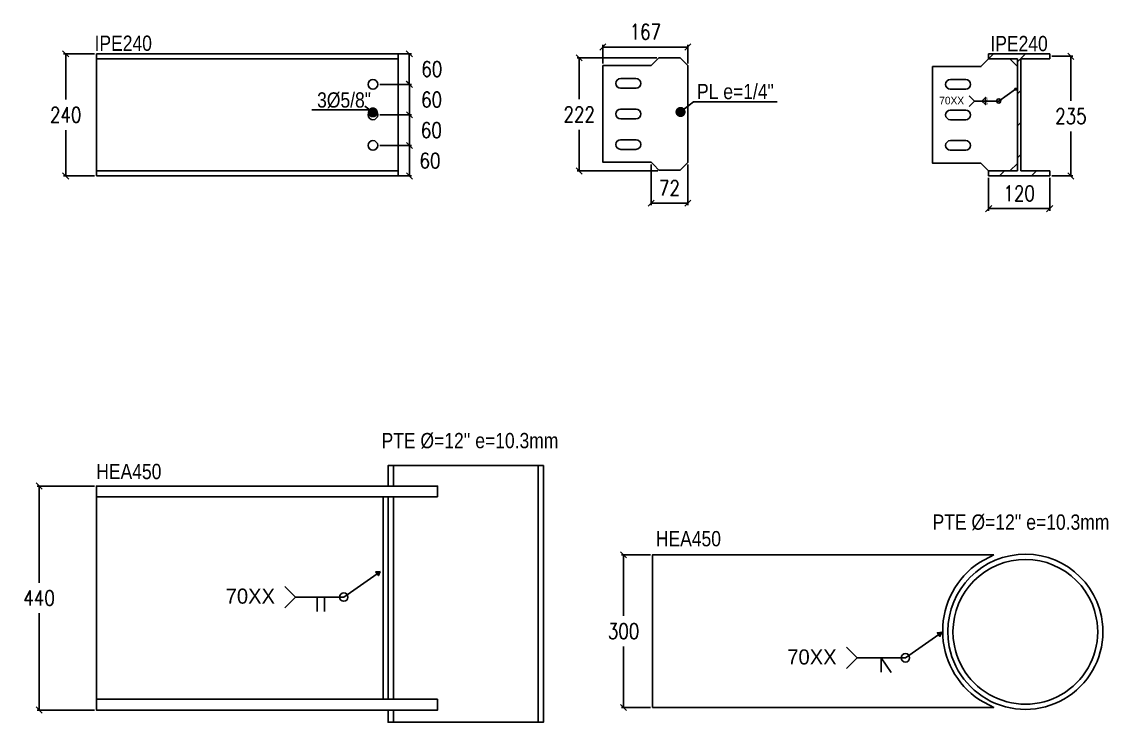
# Model space of a CAD drawing. Header units: millimetres. Extents: x -999 to 93225, y -17477 to 29086.
# Drawn here: x 17444 to 19580, y -10491 to -9115 of the extents above; entities that cross this region are included whole.
import ezdxf
from ezdxf.enums import TextEntityAlignment as Align

# ---------------------------------------------------------------- set-up
doc = ezdxf.new("R2010")
doc.units = ezdxf.units.MM
doc.header["$LTSCALE"] = 0.4
doc.layers.get('0').update_dxf_attribs({"color": 255})
for name, color, linetype in [('COTAS', 8, 'Continuous'), ('P-PLATINA', 6, 'Continuous'), ('perforaciones', 1, 'Continuous'), ('TITULO', 3, 'Continuous')]:
    doc.layers.add(name, color=color, linetype=linetype)
doc.styles.add('Arial Narrow', font='', dxfattribs={"height": 0.2})
doc.styles.add('CNI_COTAS', font='romans.shx', dxfattribs={"width": 0.8})
doc.styles.add('ROMANS', font='DINGRAFO.SHX')
doc.styles.get('Arial Narrow').set_extended_font_data('Arial Narrow')
doc.dimstyles.new('1.1', dxfattribs={"dimscale": 0, "dimtxt": 15, "dimasz": 20, "dimexe": 2, "dimexo": 2, "dimgap": 7, "dimtad": 1, "dimdec": 0, "dimzin": 4, "dimdsep": 46, "dimtxsty": 'CNI_COTAS', "dimblk": 'DOTSMALL', "dimcen": 0, "dimclrd": 256, "dimclrt": 3, "dimadec": 0, "dimazin": 0, "dimtfac": 1, "dimtdec": 0, "dimtmove": 2, "dimatfit": 0, "dimldrblk": 'DOT', "dimfxl": 0.05, "dimtolj": 1, "dimtzin": 0, "dimarcsym": 1})
doc.dimstyles.new('1.4', dxfattribs={"dimscale": 0, "dimtxt": 30, "dimasz": 12, "dimexe": 4, "dimexo": 4, "dimgap": 15, "dimtad": 1, "dimdec": 0, "dimzin": 4, "dimdsep": 46, "dimtxsty": 'CNI_COTAS', "dimblk": 'OBLIQUE', "dimcen": -0.09, "dimclrd": 256, "dimclrt": 3, "dimadec": 0, "dimazin": 0, "dimtfac": 1, "dimtdec": 0, "dimtmove": 2, "dimatfit": 0, "dimldrblk": 'DOT', "dimfxl": 0.05, "dimtolj": 1, "dimtzin": 0, "dimarcsym": 0})

# ---------------------------------------------------------------- blocks, each defined once
blk = doc.blocks.new('_Oblique')
at = {"color": 0, "linetype": 'ByBlock', "lineweight": -2}
blk.add_line((-0.5, -0.5), (0.5, 0.5), dxfattribs=at)
blk = doc.blocks.new('*D576')
at = {"layer": 'COTAS', "color": 0, "lineweight": -2, "transparency": 16777216}
for p, q in [((17587.2, -9177.7), (17526.7, -9177.7)), ((17587.2, -9417.7), (17526.7, -9417.7))]:
    blk.add_line(p, q, dxfattribs=at)
at = {"layer": 'COTAS', "lineweight": -2, "transparency": 16777216}
for p, q in [((17530.7, -9177.7), (17530.7, -9267.7)), ((17530.7, -9417.7), (17530.7, -9327.7))]:
    blk.add_line(p, q, dxfattribs=at)
at = {"layer": 'Defpoints', "color": 0, "transparency": 16777216}
for p in [(17530.7, -9177.7), (17591.2, -9177.7), (17591.2, -9417.7)]:
    blk.add_point(p, dxfattribs=at)
at = {"layer": 'COTAS', "lineweight": -2, "transparency": 16777216, "xscale": 12, "yscale": 12, "zscale": 12}
for p, rotation in [((17530.7, -9177.7), 90), ((17530.7, -9417.7), 270)]:
    blk.add_blockref('_Oblique', p, dxfattribs=dict(at, rotation=rotation))
at = {"layer": 'COTAS', "color": 3, "transparency": 16777216, "insert": (17530.7, -9297.7), "char_height": 30, "attachment_point": 5, "rotation": 0.01, "style": 'CNI_COTAS'}
blk.add_mtext('\\A1;240', dxfattribs=at)
blk = doc.blocks.new('_Dot')
at = {"color": 0, "linetype": 'ByBlock', "lineweight": -2}
blk.add_line((-0.5, 0), (-1, 0), dxfattribs=at)
at = {"color": 0, "linetype": 'ByBlock', "const_width": 0.5}
blk.add_lwpolyline([(-0.25, 0, 1), (0.25, 0, 1)], format="xyb", close=True, dxfattribs=at)
blk = doc.blocks.new('*D577')
at = {"layer": 'COTAS', "color": 0, "lineweight": -2, "transparency": 16777216}
for p, q in [((18692.4, -9185.7), (18535.9, -9185.7)), ((18694.2, -9407.9), (18535.9, -9407.9))]:
    blk.add_line(p, q, dxfattribs=at)
at = {"layer": 'COTAS', "lineweight": -2, "transparency": 16777216}
for p, q in [((18539.9, -9185.7), (18539.9, -9266.8)), ((18539.9, -9407.9), (18539.9, -9326.8))]:
    blk.add_line(p, q, dxfattribs=at)
at = {"layer": 'Defpoints', "color": 0, "transparency": 16777216}
for p in [(18696.4, -9185.7), (18539.9, -9407.9), (18698.2, -9407.9)]:
    blk.add_point(p, dxfattribs=at)
at = {"layer": 'COTAS', "lineweight": -2, "transparency": 16777216, "xscale": 12, "yscale": 12, "zscale": 12}
for p, rotation in [((18539.9, -9185.7), 90), ((18539.9, -9407.9), 270)]:
    blk.add_blockref('_Oblique', p, dxfattribs=dict(at, rotation=rotation))
at = {"layer": 'COTAS', "color": 3, "transparency": 16777216, "insert": (18539.9, -9296.8), "char_height": 30, "attachment_point": 5, "rotation": 0.01, "style": 'CNI_COTAS'}
blk.add_mtext('\\A1;222', dxfattribs=at)
blk = doc.blocks.new('*D574')
at = {"layer": 'COTAS', "color": 0, "lineweight": -2, "transparency": 16777216}
for p, q in [((19344.5, -9421.7), (19344.5, -9485.9)), ((19464.5, -9421.7), (19464.5, -9485.9))]:
    blk.add_line(p, q, dxfattribs=at)
at = {"layer": 'COTAS', "lineweight": -2, "transparency": 16777216}
blk.add_line((19344.5, -9481.9), (19464.5, -9481.9), dxfattribs=at)
at = {"layer": 'Defpoints', "color": 0, "transparency": 16777216}
for p in [(19344.5, -9417.7), (19464.5, -9417.7), (19464.5, -9481.9)]:
    blk.add_point(p, dxfattribs=at)
at = {"layer": 'COTAS', "lineweight": -2, "transparency": 16777216, "xscale": 12, "yscale": 12, "zscale": 12, "rotation": 180}
blk.add_blockref('_Oblique', (19344.5, -9481.9), dxfattribs=at)
at = {"layer": 'COTAS', "lineweight": -2, "transparency": 16777216, "xscale": 12, "yscale": 12, "zscale": 12}
blk.add_blockref('_Oblique', (19464.5, -9481.9), dxfattribs=at)
at = {"layer": 'COTAS', "color": 3, "transparency": 16777216, "insert": (19404.5, -9451.9), "char_height": 30, "attachment_point": 5, "style": 'CNI_COTAS'}
blk.add_mtext('\\A1;120', dxfattribs=at)
blk = doc.blocks.new('*D578')
at = {"layer": 'COTAS', "color": 0, "lineweight": -2, "transparency": 16777216}
for p, q in [((19468.5, -9182.6), (19510.2, -9182.6)), ((19468.5, -9417.7), (19510.2, -9417.7))]:
    blk.add_line(p, q, dxfattribs=at)
at = {"layer": 'COTAS', "lineweight": -2, "transparency": 16777216}
for p, q in [((19506.2, -9182.6), (19506.2, -9270.2)), ((19506.2, -9417.7), (19506.2, -9330.2))]:
    blk.add_line(p, q, dxfattribs=at)
at = {"layer": 'Defpoints', "color": 0, "transparency": 16777216}
for p in [(19464.5, -9182.6), (19506.2, -9182.6), (19464.5, -9417.7)]:
    blk.add_point(p, dxfattribs=at)
at = {"layer": 'COTAS', "lineweight": -2, "transparency": 16777216, "xscale": 12, "yscale": 12, "zscale": 12}
for p, rotation in [((19506.2, -9182.6), 90), ((19506.2, -9417.7), 270)]:
    blk.add_blockref('_Oblique', p, dxfattribs=dict(at, rotation=rotation))
at = {"layer": 'COTAS', "color": 3, "transparency": 16777216, "insert": (19506.2, -9300.2), "char_height": 30, "attachment_point": 5, "rotation": 0.01, "style": 'CNI_COTAS'}
blk.add_mtext('\\A1;235', dxfattribs=at)
blk = doc.blocks.new('_DotSmall')
at = {"color": 0, "linetype": 'ByBlock', "const_width": 0.5}
blk.add_lwpolyline([(-0.0625, 0, 1), (0.0625, 0, 1)], format="xyb", close=True, dxfattribs=at)
blk = doc.blocks.new('*D579')
at = {"layer": 'COTAS', "color": 0, "lineweight": -2, "transparency": 16777216}
for p, q in [((18586.4, -9196.9), (18586.4, -9160.4)), ((18753.3, -9196.7), (18753.3, -9160.4))]:
    blk.add_line(p, q, dxfattribs=at)
at = {"layer": 'COTAS', "lineweight": -2, "transparency": 16777216}
blk.add_line((18586.4, -9164.4), (18753.3, -9164.4), dxfattribs=at)
at = {"layer": 'Defpoints', "color": 0, "transparency": 16777216}
for p in [(18753.3, -9164.4), (18586.4, -9200.9), (18753.3, -9200.7)]:
    blk.add_point(p, dxfattribs=at)
at = {"layer": 'COTAS', "lineweight": -2, "transparency": 16777216, "xscale": 12, "yscale": 12, "zscale": 12, "rotation": 180}
blk.add_blockref('_Oblique', (18586.4, -9164.4), dxfattribs=at)
at = {"layer": 'COTAS', "lineweight": -2, "transparency": 16777216, "xscale": 12, "yscale": 12, "zscale": 12}
blk.add_blockref('_Oblique', (18753.3, -9164.4), dxfattribs=at)
at = {"layer": 'COTAS', "color": 3, "transparency": 16777216, "insert": (18669.8, -9134.4), "char_height": 30, "attachment_point": 5, "style": 'CNI_COTAS'}
blk.add_mtext('\\A1;167', dxfattribs=at)
blk = doc.blocks.new('*D575')
at = {"layer": 'COTAS', "color": 0, "lineweight": -2, "transparency": 16777216}
for p, q in [((18681.2, -9394.9), (18681.2, -9475.3)), ((18753.3, -9395.1), (18753.3, -9475.3))]:
    blk.add_line(p, q, dxfattribs=at)
at = {"layer": 'COTAS', "lineweight": -2, "transparency": 16777216}
blk.add_line((18681.2, -9471.3), (18753.3, -9471.3), dxfattribs=at)
at = {"layer": 'Defpoints', "color": 0, "transparency": 16777216}
for p in [(18681.2, -9390.9), (18753.3, -9391.1), (18753.3, -9471.3)]:
    blk.add_point(p, dxfattribs=at)
at = {"layer": 'COTAS', "lineweight": -2, "transparency": 16777216, "xscale": 12, "yscale": 12, "zscale": 12, "rotation": 180}
blk.add_blockref('_Oblique', (18681.2, -9471.3), dxfattribs=at)
at = {"layer": 'COTAS', "lineweight": -2, "transparency": 16777216, "xscale": 12, "yscale": 12, "zscale": 12}
blk.add_blockref('_Oblique', (18753.3, -9471.3), dxfattribs=at)
at = {"layer": 'COTAS', "color": 3, "transparency": 16777216, "insert": (18717.2, -9441.3), "char_height": 30, "attachment_point": 5, "style": 'CNI_COTAS'}
blk.add_mtext('\\A1;72', dxfattribs=at)
blk = doc.blocks.new('SOLDADURA FILETE ALREDEDOR')
h = blk.add_hatch(color=256)
h.dxf.hatch_style = 1
h.paths.add_polyline_path([(5063.7, 3679), (5060.1, 3684.2), (5066.4, 3684.8)])
for p, q in [((5061.9, 3681.6), (5015.5, 3649.2)), ((5015.5, 3649.2), (4948.3, 3649.2))]:
    blk.add_line(p, q)
for points in [[(5066.4, 3684.8), (5063.7, 3679), (5060.1, 3684.2)], [(4978.7, 3649.2), (4978.7, 3659.2), (4968.7, 3649.2), (4978.7, 3639.2)]]:
    blk.add_lwpolyline(points, close=True)
blk.add_lwpolyline([(4933.5, 3634.4), (4948.3, 3649.2), (4933.5, 3664)])
blk.add_circle((5015.5, 3649.2), 5.81)
at = {"layer": 'TITULO', "style": 'ROMANS'}
for s, height, p in [('70XX', 21, (4851, 3640)), ('6', 7.5, (4979.7, 3650.9)), ('6', 7.5, (4979.7, 3639.3))]:
    blk.add_text(s, height=height, dxfattribs=at).set_placement(p)
blk = doc.blocks.new('*D782')
at = {"layer": 'COTAS', "color": 0, "lineweight": -2, "transparency": 16777216}
for p, q in [((18147.9, -9237.7), (18210.5, -9237.7)), ((18147.9, -9297.7), (18210.5, -9297.7))]:
    blk.add_line(p, q, dxfattribs=at)
at = {"layer": 'COTAS', "lineweight": -2, "transparency": 16777216}
blk.add_line((18206.5, -9237.7), (18206.5, -9297.7), dxfattribs=at)
at = {"layer": 'Defpoints', "color": 0, "transparency": 16777216}
for p in [(18143.9, -9237.7), (18143.9, -9297.7), (18206.5, -9297.7)]:
    blk.add_point(p, dxfattribs=at)
at = {"layer": 'COTAS', "lineweight": -2, "transparency": 16777216, "xscale": 12, "yscale": 12, "zscale": 12}
for p, rotation in [((18206.5, -9237.7), 90), ((18206.5, -9297.7), 270)]:
    blk.add_blockref('_Oblique', p, dxfattribs=dict(at, rotation=rotation))
at = {"layer": 'COTAS', "color": 3, "transparency": 16777216, "insert": (18249.8, -9267.7), "char_height": 30, "attachment_point": 5, "rotation": 0.01, "style": 'CNI_COTAS'}
blk.add_mtext('\\A1;60', dxfattribs=at)
blk = doc.blocks.new('*D783')
at = {"layer": 'COTAS', "color": 0, "lineweight": -2, "transparency": 16777216}
for p, q in [((18147.9, -9297.7), (18210.5, -9297.7)), ((18147.9, -9357.7), (18210.5, -9357.7))]:
    blk.add_line(p, q, dxfattribs=at)
at = {"layer": 'COTAS', "lineweight": -2, "transparency": 16777216}
blk.add_line((18206.5, -9297.7), (18206.5, -9357.7), dxfattribs=at)
at = {"layer": 'Defpoints', "color": 0, "transparency": 16777216}
for p in [(18143.9, -9297.7), (18143.9, -9357.7), (18206.5, -9357.7)]:
    blk.add_point(p, dxfattribs=at)
at = {"layer": 'COTAS', "lineweight": -2, "transparency": 16777216, "xscale": 12, "yscale": 12, "zscale": 12}
for p, rotation in [((18206.5, -9297.7), 90), ((18206.5, -9357.7), 270)]:
    blk.add_blockref('_Oblique', p, dxfattribs=dict(at, rotation=rotation))
at = {"layer": 'COTAS', "color": 3, "transparency": 16777216, "insert": (18249.3, -9327.7), "char_height": 30, "attachment_point": 5, "rotation": 0.01, "style": 'CNI_COTAS'}
blk.add_mtext('\\A1;60', dxfattribs=at)
blk = doc.blocks.new('*D784')
at = {"layer": 'COTAS', "color": 0, "lineweight": -2, "transparency": 16777216}
for p, q in [((18147.9, -9357.7), (18210.4, -9357.7)), ((18147.9, -9417.7), (18210.4, -9417.7))]:
    blk.add_line(p, q, dxfattribs=at)
at = {"layer": 'COTAS', "lineweight": -2, "transparency": 16777216}
blk.add_line((18206.4, -9357.7), (18206.4, -9417.7), dxfattribs=at)
at = {"layer": 'Defpoints', "color": 0, "transparency": 16777216}
for p in [(18143.9, -9357.7), (18143.9, -9417.7), (18206.4, -9417.7)]:
    blk.add_point(p, dxfattribs=at)
at = {"layer": 'COTAS', "lineweight": -2, "transparency": 16777216, "xscale": 12, "yscale": 12, "zscale": 12}
for p, rotation in [((18206.4, -9357.7), 90), ((18206.4, -9417.7), 270)]:
    blk.add_blockref('_Oblique', p, dxfattribs=dict(at, rotation=rotation))
at = {"layer": 'COTAS', "color": 3, "transparency": 16777216, "insert": (18246.6, -9387.7), "char_height": 30, "attachment_point": 5, "rotation": 0.01, "style": 'CNI_COTAS'}
blk.add_mtext('\\A1;60', dxfattribs=at)
blk = doc.blocks.new('*D785')
at = {"layer": 'COTAS', "color": 0, "lineweight": -2, "transparency": 16777216}
for p, q in [((18147.9, -9177.7), (18210, -9177.7)), ((18147.9, -9237.7), (18210, -9237.7))]:
    blk.add_line(p, q, dxfattribs=at)
at = {"layer": 'COTAS', "lineweight": -2, "transparency": 16777216}
blk.add_line((18206, -9237.7), (18206, -9177.7), dxfattribs=at)
at = {"layer": 'Defpoints', "color": 0, "transparency": 16777216}
for p in [(18143.9, -9177.7), (18206, -9177.7), (18143.9, -9237.7)]:
    blk.add_point(p, dxfattribs=at)
at = {"layer": 'COTAS', "lineweight": -2, "transparency": 16777216, "xscale": 12, "yscale": 12, "zscale": 12}
for p, rotation in [((18206, -9177.7), 90), ((18206, -9237.7), 270)]:
    blk.add_blockref('_Oblique', p, dxfattribs=dict(at, rotation=rotation))
at = {"layer": 'COTAS', "color": 3, "transparency": 16777216, "insert": (18250.2, -9207.7), "char_height": 30, "attachment_point": 5, "rotation": 0.01, "style": 'CNI_COTAS'}
blk.add_mtext('\\A1;60', dxfattribs=at)
blk = doc.blocks.new('*D823')
at = {"layer": 'COTAS', "color": 0, "lineweight": -2, "transparency": 16777216}
for p, q in [((17587.2, -10026.9), (17474.4, -10026.9)), ((17587.2, -10466.9), (17474.4, -10466.9))]:
    blk.add_line(p, q, dxfattribs=at)
at = {"layer": 'COTAS', "lineweight": -2, "transparency": 16777216}
for p, q in [((17478.4, -10026.9), (17478.4, -10216.9)), ((17478.4, -10466.9), (17478.4, -10276.9))]:
    blk.add_line(p, q, dxfattribs=at)
at = {"layer": 'Defpoints', "color": 0, "transparency": 16777216}
for p in [(17478.4, -10026.9), (17591.2, -10026.9), (17591.2, -10466.9)]:
    blk.add_point(p, dxfattribs=at)
at = {"layer": 'COTAS', "lineweight": -2, "transparency": 16777216, "xscale": 12, "yscale": 12, "zscale": 12}
for p, rotation in [((17478.4, -10026.9), 90), ((17478.4, -10466.9), 270)]:
    blk.add_blockref('_Oblique', p, dxfattribs=dict(at, rotation=rotation))
at = {"layer": 'COTAS', "color": 3, "transparency": 16777216, "insert": (17478.4, -10246.9), "char_height": 30, "attachment_point": 5, "rotation": 0.01, "style": 'CNI_COTAS'}
blk.add_mtext('\\A1;440', dxfattribs=at)
blk = doc.blocks.new('*D827')
at = {"layer": 'COTAS', "color": 0, "lineweight": -2, "transparency": 16777216}
for p, q in [((18680.1, -10161.9), (18623, -10161.9)), ((18680.1, -10461.9), (18623, -10461.9))]:
    blk.add_line(p, q, dxfattribs=at)
at = {"layer": 'COTAS', "lineweight": -2, "transparency": 16777216}
for p, q in [((18627, -10161.9), (18627, -10281.9)), ((18627, -10461.9), (18627, -10341.9))]:
    blk.add_line(p, q, dxfattribs=at)
at = {"layer": 'Defpoints', "color": 0, "transparency": 16777216}
for p in [(18627, -10161.9), (18684.1, -10161.9), (18684.1, -10461.9)]:
    blk.add_point(p, dxfattribs=at)
at = {"layer": 'COTAS', "lineweight": -2, "transparency": 16777216, "xscale": 12, "yscale": 12, "zscale": 12}
for p, rotation in [((18627, -10161.9), 90), ((18627, -10461.9), 270)]:
    blk.add_blockref('_Oblique', p, dxfattribs=dict(at, rotation=rotation))
at = {"layer": 'COTAS', "color": 3, "transparency": 16777216, "insert": (18627, -10311.9), "char_height": 30, "attachment_point": 5, "rotation": 0.01, "style": 'CNI_COTAS'}
blk.add_mtext('\\A1;300', dxfattribs=at)
blk = doc.blocks.new('SOLDADURA A TOPE CON BORDES RECTOS')
h = blk.add_hatch(color=256)
h.dxf.hatch_style = 1
h.paths.add_polyline_path([(5573.3, 3679), (5569.6, 3684.2), (5576, 3684.8)])
for p, q in [((5571.4, 3681.6), (5525.1, 3649.2)), ((5525.1, 3649.2), (5457.8, 3649.2)), ((5488.2, 3629.2), (5488.2, 3649.2)), ((5498.2, 3629.2), (5498.2, 3649.2))]:
    blk.add_line(p, q)
blk.add_lwpolyline([(5576, 3684.8), (5573.3, 3679), (5569.6, 3684.2)], close=True)
blk.add_lwpolyline([(5443, 3634.4), (5457.8, 3649.2), (5443, 3664)])
blk.add_circle((5525.1, 3649.2), 5.81)
at = {"layer": 'TITULO', "style": 'ROMANS'}
blk.add_text('70XX', height=21, dxfattribs=at).set_placement((5360.6, 3640))
blk = doc.blocks.new('SOLDADURA DE TOPE CON BISEL SIMPLE')
h = blk.add_hatch(color=256)
h.dxf.hatch_style = 1
h.paths.add_polyline_path([(19248.9, -10322.4), (19243.7, -10315), (19252.7, -10314.2)])
for p, q in [((19246.3, -10318.7), (19180.9, -10364.4)), ((19180.9, -10364.4), (19086, -10364.4))]:
    blk.add_line(p, q)
blk.add_lwpolyline([(19252.7, -10314.2), (19248.9, -10322.4), (19243.7, -10315)], close=True)
for points in [[(19065.2, -10385.3), (19086, -10364.4), (19065.2, -10343.6)], [(19153.2, -10392.9), (19133.5, -10364.4), (19133.5, -10392.7)]]:
    blk.add_lwpolyline(points)
blk.add_circle((19180.9, -10364.4), 8.2)
at = {"layer": 'TITULO', "style": 'ROMANS'}
blk.add_text('70XX', height=29.63, dxfattribs=at).set_placement((18948.8, -10377.5))

msp = doc.modelspace()

# ---------------------------------------------------------------- hatches: boundary and pattern name
at = {"linetype": 'Continuous'}
h = msp.add_hatch(dxfattribs=at)
h.set_pattern_fill('', scale=14, style=0, pattern_type=0)
h.set_pattern_definition([(45, (19344.49, -9187.503), (-31.431, 31.431), [])])
h.paths.add_polyline_path([(19344.5, -9177.7), (19344.5, -9187.5), (19401.4, -9187.5), (19401.4, -9407.9), (19344.5, -9407.9), (19344.5, -9417.7), (19464.5, -9417.7), (19464.5, -9407.9), (19407.6, -9407.9), (19407.6, -9187.5), (19464.5, -9187.5), (19464.5, -9177.7)])

# ---------------------------------------------------------------- linework, layer by layer
at = {"color": 2}
for p, q in [((17591.2, -9417.7), (17591.2, -9177.7)), ((17591.2, -9177.7), (18184.4, -9177.7)), ((18184.4, -9407.9), (18184.4, -9177.7)), ((19464.5, -9177.7), (19344.5, -9177.7)), ((19344.5, -9187.5), (19344.5, -9177.7)), ((19464.5, -9187.5), (19464.5, -9177.7)), ((17591.2, -9187.5), (18184.4, -9187.5)), ((19344.5, -9187.5), (19401.4, -9187.5)), ((19401.4, -9187.5), (19401.4, -9407.9)), ((19407.6, -9407.9), (19407.6, -9187.5)), ((19407.6, -9187.5), (19464.5, -9187.5)), ((17591.2, -9407.9), (18184.4, -9407.9)), ((18184.4, -9417.7), (18184.4, -9397.9)), ((19401.4, -9407.9), (19344.5, -9407.9)), ((19344.5, -9417.7), (19344.5, -9407.9)), ((19464.5, -9407.9), (19407.6, -9407.9)), ((19464.5, -9417.7), (19464.5, -9407.9)), ((17591.2, -9417.7), (18184.4, -9417.7)), ((19344.5, -9417.7), (19464.5, -9417.7)), ((17591.2, -10026.9), (17591.2, -10047.9)), ((17591.2, -10445.9), (17591.2, -10047.9)), ((18154.4, -10445.9), (18154.4, -10047.9)), ((17591.2, -10466.9), (17591.2, -10445.9))]:
    msp.add_line(p, q, dxfattribs=at)
at = {"color": 30}
msp.add_line((17961, -9177.7), (18051, -9177.7), dxfattribs=at)
at = {"color": 7}
for p, q in [((19401.4, -9392.9), (19401.4, -9202.5)), ((19344.5, -9407.9), (19386.4, -9407.9))]:
    msp.add_line(p, q, dxfattribs=at)
at = {"color": 2, "linetype": 'Continuous'}
for p, q in [((18174.7, -9986.8), (18174.7, -10026.9)), ((18459.1, -9986.8), (18459.1, -10491)), ((18174.7, -10047.9), (18174.7, -10445.9)), ((18174.7, -10466.9), (18174.7, -10491))]:
    msp.add_line(p, q, dxfattribs=at)
at = {"color": 2}
for points in [[(18261.5, -10047.9), (17591.2, -10047.9), (17591.2, -10026.9), (18261.5, -10026.9)], [(18261.5, -10445.9), (17591.2, -10445.9), (17591.2, -10466.9), (18261.5, -10466.9)]]:
    msp.add_lwpolyline(points, close=True, dxfattribs=at)
msp.add_lwpolyline([(19354.5, -10161.9), (19326.4, -10176.8, 0.534511), (19326.4, -10447), (19354.5, -10461.9), (18684.1, -10461.9), (18684.1, -10161.9)], format="xyb", close=True, dxfattribs=at)
at = {"color": 2, "linetype": 'Continuous'}
msp.add_lwpolyline([(19277.2, -10341, 1), (19556.1, -10285.5, 1)], format="xyb", close=True, dxfattribs=at)
at = {"layer": 'COTAS', "color": 1}
for points in [[(18164.4, -10466.9), (18164.4, -10491), (18469.4, -10491), (18469.4, -9986.8), (18164.4, -9986.8), (18164.4, -10026.9)], [(18164.4, -10047.9), (18164.4, -10445.9)]]:
    msp.add_lwpolyline(points, dxfattribs=at)
msp.add_lwpolyline([(19267.1, -10343, 1), (19566.2, -10283.5, 1)], format="xyb", close=True, dxfattribs=at)
at = {"layer": 'P-PLATINA', "linetype": 'Continuous'}
for points in [[(18738.3, -9406.1), (18753.3, -9391.1), (18753.3, -9200.7), (18738.3, -9185.7), (18696.4, -9185.7), (18686.4, -9195.7), (18681.2, -9200.9), (18586.4, -9200.9), (18586.4, -9390.9), (18681.2, -9390.9), (18686.4, -9396.1), (18696.4, -9406.1), (18738.3, -9406.1)], [(19386.4, -9407.9), (19401.4, -9392.9), (19401.4, -9202.5), (19386.4, -9187.5), (19344.5, -9187.5), (19334.5, -9197.5), (19329.3, -9202.7), (19234.5, -9202.7), (19234.5, -9392.7), (19329.3, -9392.7), (19334.5, -9397.9), (19344.5, -9407.9), (19386.4, -9407.9)], [(18651.4, -9245.4), (18621.4, -9245.4), (18617.7, -9244.7), (18614.6, -9242.6), (18612.6, -9239.5), (18611.9, -9235.9), (18612.6, -9232.2), (18614.6, -9229.2), (18617.7, -9227.1), (18621.4, -9226.4), (18651.4, -9226.4)], [(18644.7, -9226.4), (18651.4, -9226.4), (18655, -9227.1), (18658.1, -9229.2), (18660.1, -9232.2), (18660.9, -9235.9), (18660.1, -9239.5), (18658.1, -9242.6), (18655, -9244.7), (18651.4, -9245.4), (18644.7, -9245.4)], [(19299.5, -9247.2), (19269.5, -9247.2), (19265.9, -9246.5), (19262.8, -9244.4), (19260.7, -9241.3), (19260, -9237.7), (19260.7, -9234.1), (19262.8, -9231), (19265.9, -9228.9), (19269.5, -9228.2), (19299.5, -9228.2)], [(19292.9, -9228.2), (19299.5, -9228.2), (19303.1, -9228.9), (19306.2, -9231), (19308.3, -9234.1), (19309, -9237.7), (19308.3, -9241.3), (19306.2, -9244.4), (19303.1, -9246.5), (19299.5, -9247.2), (19292.9, -9247.2)], [(18651.4, -9305.4), (18621.4, -9305.4), (18617.7, -9304.7), (18614.6, -9302.6), (18612.6, -9299.5), (18611.9, -9295.9), (18612.6, -9292.2), (18614.6, -9289.2), (18617.7, -9287.1), (18621.4, -9286.4), (18644.2, -9286.4)], [(18644.7, -9286.4), (18651.4, -9286.4), (18655, -9287.1), (18658.1, -9289.2), (18660.1, -9292.2), (18660.9, -9295.9), (18660.1, -9299.5), (18658.1, -9302.6), (18655, -9304.7), (18651.4, -9305.4), (18644.7, -9305.4)], [(19299.5, -9307.2), (19269.5, -9307.2), (19265.9, -9306.5), (19262.8, -9304.4), (19260.7, -9301.3), (19260, -9297.7), (19260.7, -9294.1), (19262.8, -9291), (19265.9, -9288.9), (19269.5, -9288.2), (19299.5, -9288.2)], [(19292.9, -9288.2), (19299.5, -9288.2), (19303.1, -9288.9), (19306.2, -9291), (19308.3, -9294.1), (19309, -9297.7), (19308.3, -9301.3), (19306.2, -9304.4), (19303.1, -9306.5), (19299.5, -9307.2), (19292.9, -9307.2)], [(18628, -9365.4), (18621.4, -9365.4), (18617.7, -9364.7), (18614.6, -9362.6), (18612.6, -9359.5), (18611.9, -9355.9), (18612.6, -9352.2), (18614.6, -9349.2), (18617.7, -9347.1), (18621.4, -9346.4), (18628, -9346.4)], [(18621.4, -9346.4), (18651.4, -9346.4), (18655, -9347.1), (18658.1, -9349.2), (18660.1, -9352.2), (18660.9, -9355.9), (18660.1, -9359.5), (18658.1, -9362.6), (18655, -9364.7), (18651.4, -9365.4), (18621.4, -9365.4)], [(19299.5, -9367.2), (19269.5, -9367.2), (19265.9, -9366.5), (19262.8, -9364.4), (19260.7, -9361.3), (19260, -9357.7), (19260.7, -9354.1), (19262.8, -9351), (19265.9, -9348.9), (19269.5, -9348.2), (19299.5, -9348.2)], [(19292.9, -9348.2), (19299.5, -9348.2), (19303.1, -9348.9), (19306.2, -9351), (19308.3, -9354.1), (19309, -9357.7), (19308.3, -9361.3), (19306.2, -9364.4), (19303.1, -9366.5), (19299.5, -9367.2), (19292.9, -9367.2)]]:
    msp.add_lwpolyline(points, dxfattribs=at)
at = {"layer": 'perforaciones'}
for centre in [(18134.4, -9237.7), (18134.4, -9297.7), (18134.4, -9357.7)]:
    msp.add_circle(centre, 9.5, dxfattribs=at)

# ---------------------------------------------------------------- block references
for name, p, xscale, yscale, zscale in [('SOLDADURA FILETE ALREDEDOR', (15801, -11863.1), 0.7104614331683008, 0.7104614331683008, 0.7104614331683008), ('SOLDADURA A TOPE CON BORDES RECTOS', (10282.1, -15393.5), 1.410856086152307, 1.410856086152307, 1.410856086152307)]:
    msp.add_blockref(name, p, dxfattribs=dict(xscale=xscale, yscale=yscale, zscale=zscale))
msp.add_blockref('SOLDADURA DE TOPE CON BISEL SIMPLE', (0, 0))

# ---------------------------------------------------------------- texts
at = {"color": 96, "style": 'Arial Narrow'}
for s, p in [('IPE240', (17643.8, -9156.9)), ('IPE240', (19404.3, -9157.6)), ('PL e=1/4"', (18846.8, -9251.8)), ('3%%C5/8"', (18077.7, -9268.4)), ("PTE Ø=12'' e=10.3mm", (18325.2, -9937.6)), ('HEA450', (17654.8, -9998.3)), ("PTE Ø=12'' e=10.3mm", (19408.1, -10097.7)), ('HEA450', (18754.5, -10130.3))]:
    msp.add_text(s, height=30, dxfattribs=at).set_placement(p, align=Align.MIDDLE_CENTER)
at = {"layer": 'COTAS', "color": 3, "insert": (17736.9, -9188.3), "char_height": 30, "attachment_point": 1, "style": 'CNI_COTAS'}
msp.add_mtext('\\P ', dxfattribs=at)

# ---------------------------------------------------------------- dimensions: what is measured, and where the dimension line sits
at = {"layer": 'COTAS'}
for base, p1, p2, picture, middle in [((18753.3, -9164.4), (18586.4, -9200.9), (18753.3, -9200.7), '*D579', (18669.8, -9134.4)), ((18753.3, -9471.3), (18681.2, -9390.9), (18753.3, -9391.1), '*D575', (18717.2, -9441.3)), ((19464.5, -9481.9), (19344.5, -9417.7), (19464.5, -9417.7), '*D574', (19404.5, -9451.9))]:
    dim = msp.add_linear_dim(base=base, p1=p1, p2=p2, dimstyle='1.4', override={"dimscale": 1}, dxfattribs=at)
    dim.commit()
    dim.dimension.update_dxf_attribs({"geometry": picture, "text_midpoint": middle})
for base, p1, p2, picture, middle in [((17530.7, -9177.7), (17591.2, -9417.7), (17591.2, -9177.7), '*D576', (17530.7, -9297.7)), ((18539.9, -9407.9), (18696.4, -9185.7), (18698.2, -9407.9), '*D577', (18539.9, -9296.8)), ((19506.2, -9182.6), (19464.5, -9417.7), (19464.5, -9182.6), '*D578', (19506.2, -9300.2)), ((17478.4, -10026.9), (17591.2, -10466.9), (17591.2, -10026.9), '*D823', (17478.4, -10246.9)), ((18627, -10161.9), (18684.1, -10461.9), (18684.1, -10161.9), '*D827', (18627, -10311.9))]:
    dim = msp.add_linear_dim(base=base, p1=p1, p2=p2, angle=90, dimstyle='1.4', override={"dimscale": 1}, dxfattribs=at)
    dim.commit()
    dim.dimension.update_dxf_attribs({"geometry": picture, "text_midpoint": middle, "text_rotation": 0.01})
for base, p1, p2, picture, middle in [((18206, -9177.7), (18143.9, -9237.7), (18143.9, -9177.7), '*D785', (18250.2, -9207.7)), ((18206.5, -9297.7), (18143.9, -9237.7), (18143.9, -9297.7), '*D782', (18249.8, -9267.7)), ((18206.5, -9357.7), (18143.9, -9297.7), (18143.9, -9357.7), '*D783', (18249.3, -9327.7)), ((18206.4, -9417.7), (18143.9, -9357.7), (18143.9, -9417.7), '*D784', (18246.6, -9387.7))]:
    dim = msp.add_linear_dim(base=base, p1=p1, p2=p2, angle=90, dimstyle='1.4', override={"dimscale": 1}, dxfattribs=at)
    dim.commit()
    dim.dimension.update_dxf_attribs({"geometry": picture, "text_midpoint": middle, "dimtype": 160, "text_rotation": 0.01})

# ---------------------------------------------------------------- leaders
for points in [[(18134.4, -9292.8), (18128.2, -9287.9), (18014.4, -9287.8)], [(18739, -9292), (18764.6, -9272.1), (18929.2, -9272.1)]]:
    msp.add_leader(points, dimstyle='1.1', override={"dimscale": 1}, dxfattribs=at)

doc.saveas('drawing.dxf')
